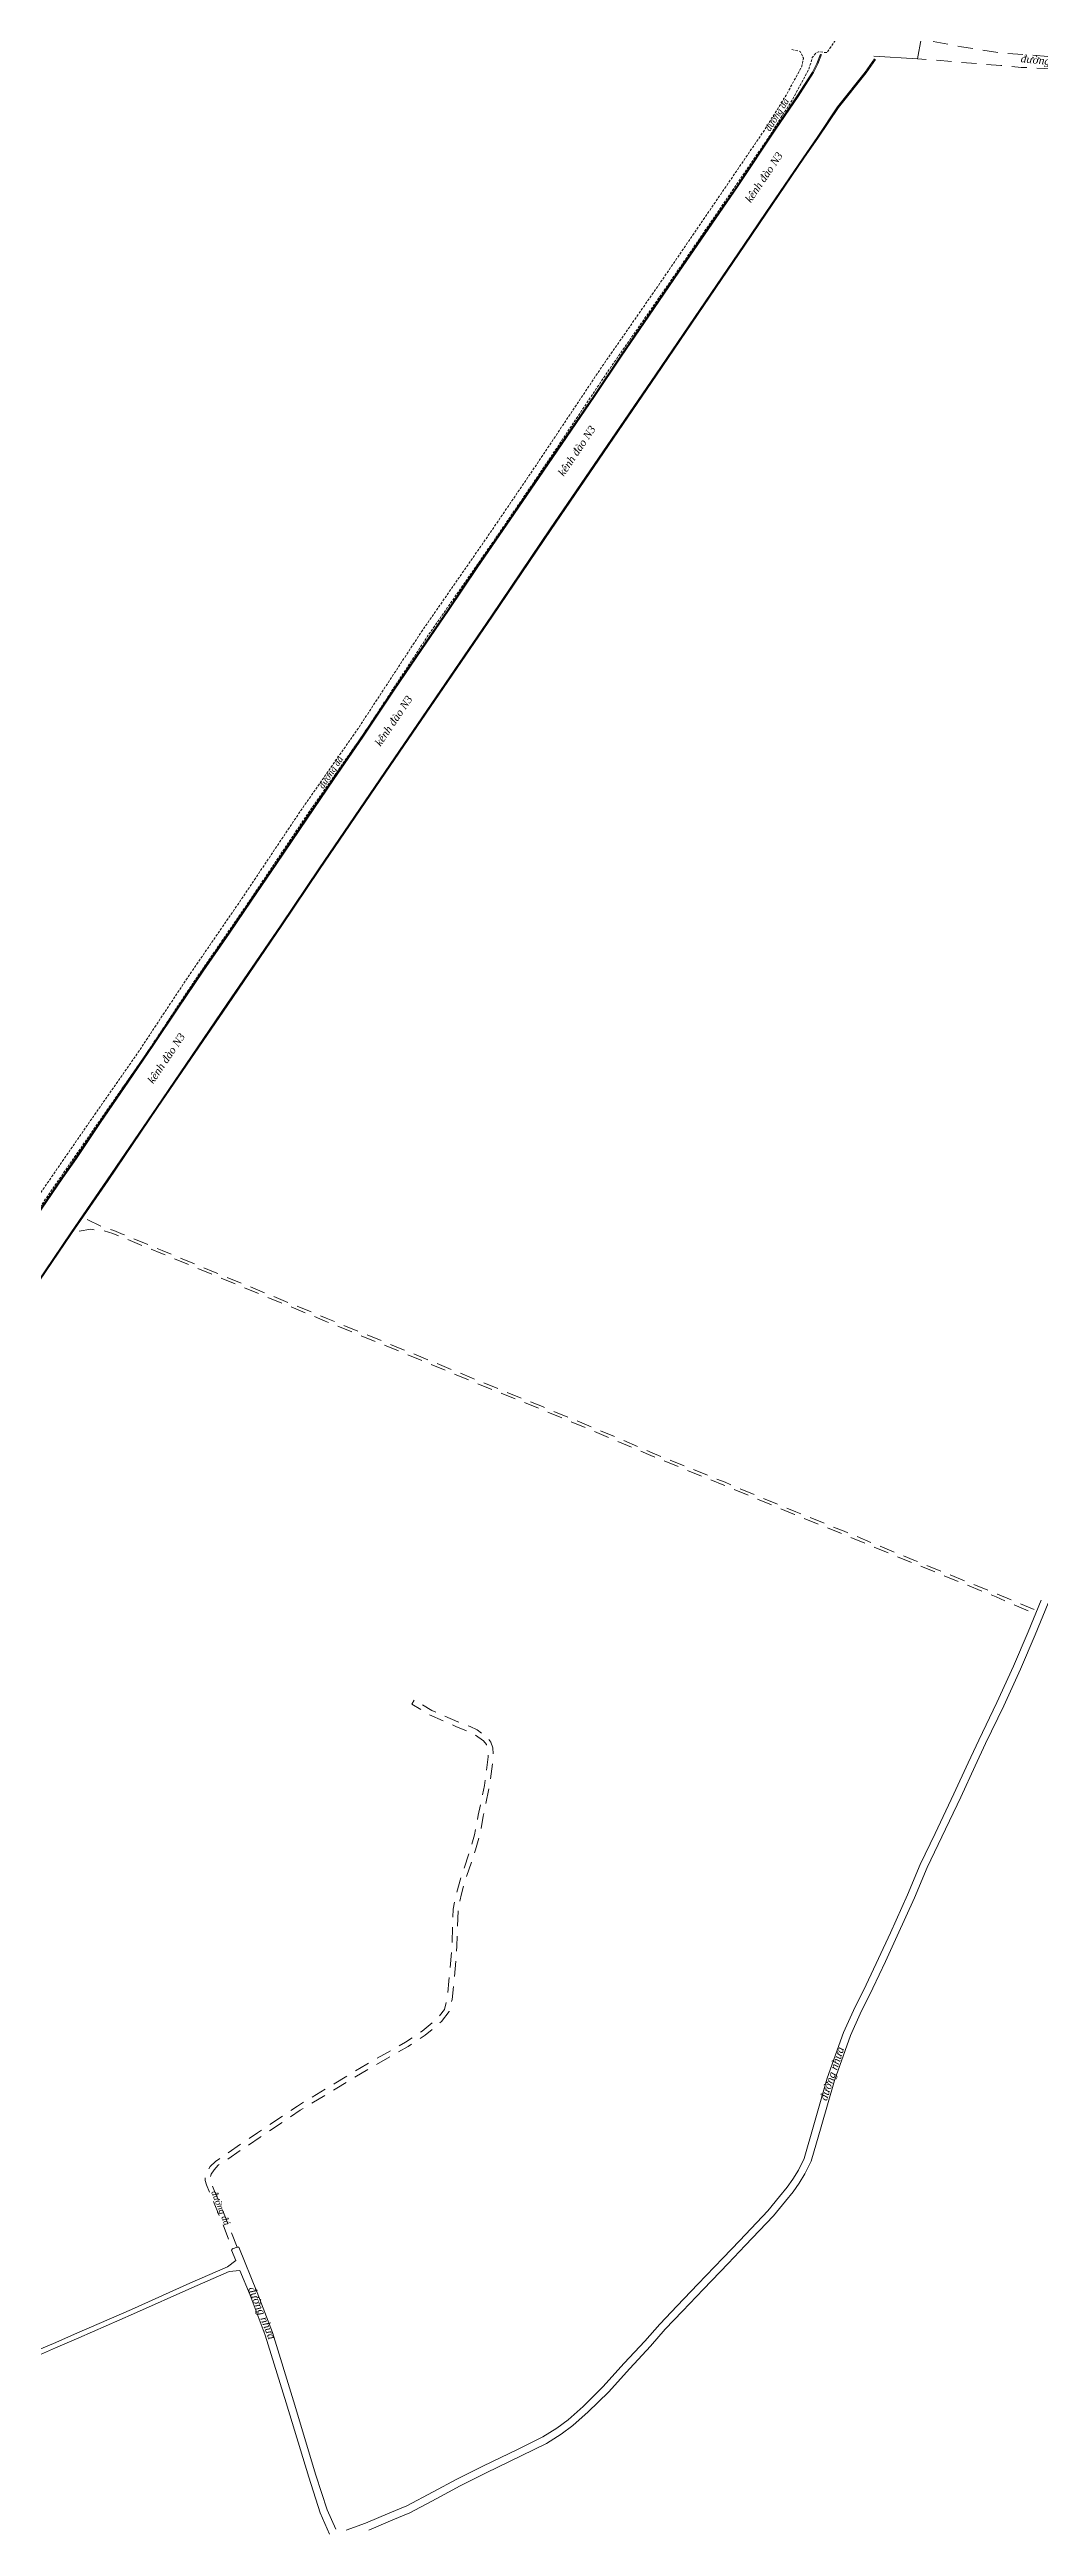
# Model space of a CAD drawing. Header units: metres. Extents: x 556238 to 587446, y 1177111 to 1219372.
# Drawn here: x 570911 to 571303, y 1210177 to 1211159 of the extents above; entities that cross this region are included whole.
import ezdxf

# ---------------------------------------------------------------- set-up
doc = ezdxf.new("R2010")
doc.units = ezdxf.units.M
doc.header["$MEASUREMENT"] = 0
doc.linetypes.add('Xr_Nen GT$0$HIDDEN', pattern=[0.375, 0.25, -0.125])
doc.linetypes.add('Xr_Nen GT$0$MON', pattern=[10, 6, -4])
for name, color, linetype, lineweight in [('Xr_Nen GT$0$DUONG NHUA', 38, 'Continuous', 0), ('Xr_Nen GT$0$DUONG_DA', 38, 'Xr_Nen GT$0$MON', 0), ('Xr_Nen GT$1$SONG_HO', 250, 'Continuous', 0)]:
    doc.layers.add(name, color=color, linetype=linetype, lineweight=lineweight)
doc.styles.add('Xr_Nen GT$0$ROMANS', font='romans.shx')
doc.linetypes.add('Xr_Nen GT$0$TAL_N_P', pattern='A,2,[130,ltypeshp.shx,S=1,R=0,X=0,Y=-1],4,[130,ltypeshp.shx,S=2,R=0,X=0,Y=-2],2', length=8)

msp = doc.modelspace()

# ---------------------------------------------------------------- linework, layer by layer
at = {"layer": 'Xr_Nen GT$0$DUONG NHUA', "flags": 128}
for points in [[(571243.442, 1211164.822), (571253.23683, 1211163.75044), (571256.31268, 1211163.22472), (571254.84975, 1211155.37517), (571237.609, 1211156.422)], [(571028.45194, 1210175.84595), (571036.09536, 1210178.61069), (571045.81509, 1210182.80213), (571052.45066, 1210185.51702), (571062.96738, 1210191.12364), (571072.3064, 1210196.09222), (571082.63622, 1210201.25644), (571096.56264, 1210208.03543), (571106.41551, 1210212.87848), (571112.00968, 1210216.37705), (571116.41764, 1210219.65971), (571122.34964, 1210224.95995), (571130.2006, 1210232.66467), (571138.64838, 1210242.04706), (571146.81064, 1210250.80812), (571152.73978, 1210257.55003), (571159.6036, 1210264.77945), (571167.86365, 1210273.42579), (571177.69567, 1210283.64113), (571184.45181, 1210290.72482), (571195.5336, 1210302.50293), (571200.27022, 1210308.1568), (571203.24744, 1210311.83209), (571205.51787, 1210315.03886), (571207.67693, 1210318.60954), (571209.92322, 1210323.24853), (571213.86334, 1210336.54639), (571219.10037, 1210355.05448), (571225.61276, 1210373.06767), (571229.49822, 1210381.82184), (571234.56327, 1210392.01984), (571239.44927, 1210402.48076), (571244.17035, 1210412.63953), (571250.91743, 1210427.73794), (571255.99166, 1210439.71039), (571261.8897, 1210452.03472), (571269.34821, 1210467.71873), (571274.98183, 1210480.04989), (571279.16418, 1210489.0098), (571286.39339, 1210503.86963), (571292.96362, 1210518.33785), (571298.73782, 1210531.95079), (571303.89858, 1210544.44997)], [(571306.66112, 1210543.27987), (571301.50526, 1210530.79257), (571295.71073, 1210517.1317), (571289.10849, 1210502.59298), (571281.87242, 1210487.71905), (571277.70545, 1210478.79209), (571272.06736, 1210466.45114), (571264.59737, 1210450.74301), (571258.7272, 1210438.47689), (571253.66825, 1210426.5405), (571246.90026, 1210411.39531), (571242.16862, 1210401.21381), (571237.26615, 1210390.71763), (571232.21394, 1210380.54549), (571228.39792, 1210371.94776), (571221.95796, 1210354.13491), (571216.74497, 1210335.71182), (571212.73005, 1210322.16148), (571210.31627, 1210317.17659), (571208.02896, 1210313.39381), (571205.63973, 1210310.01925), (571202.58576, 1210306.24921), (571197.77774, 1210300.51013), (571186.62975, 1210288.66166), (571179.86189, 1210281.56566), (571170.02901, 1210271.34944), (571161.77602, 1210262.71049), (571154.95477, 1210255.5259), (571149.03497, 1210248.79463), (571140.86077, 1210240.02074), (571132.36803, 1210230.58842), (571124.40083, 1210222.76962), (571118.31675, 1210217.3335), (571113.70375, 1210213.89814), (571107.87636, 1210210.25372), (571097.88085, 1210205.34056), (571083.96351, 1210198.56598), (571073.6819, 1210193.42587), (571064.37869, 1210188.47634), (571053.7276, 1210182.79808), (571046.97717, 1210180.03621), (571037.3903, 1210175.90206)], [(570901.80692, 1210245.31745), (570912.48634, 1210249.92785), (570921.6488, 1210253.95526), (570943.36439, 1210263.40711), (570966.45651, 1210273.72982), (570981.35431, 1210280.29401), (570984.7664, 1210282.71003), (570983.06386, 1210286.87812), (570983.40944, 1210287.36345), (570985.26895, 1210288.09982), (570985.84719, 1210287.99763), (570993.16332, 1210270.08664), (570999.2124, 1210254.17839), (571007.52839, 1210227.17776), (571016.45705, 1210197.73408), (571020.93106, 1210183.89427), (571024.35373, 1210176.23214)], [(571021.86162, 1210174.36546), (571018.12426, 1210182.82378), (571013.59409, 1210196.83732), (571004.65938, 1210226.30094), (570996.37383, 1210253.20272), (570990.37223, 1210268.98613), (570986.35506, 1210278.82075), (570982.13735, 1210278.4535), (570967.26783, 1210271.90176), (570944.1716, 1210261.57722), (570922.45029, 1210252.12288), (570913.2851, 1210248.09426), (570902.49982, 1210243.43817)]]:
    msp.add_lwpolyline(points, dxfattribs=at)
at = {"layer": 'Xr_Nen GT$0$DUONG_DA', "linetype": 'Xr_Nen GT$0$HIDDEN', "ltscale": 4, "flags": 128}
for points in [[(570051.52248, 1209476.69774), (570057.12914, 1209484.7804), (570065.21356, 1209495.87749), (570074.55584, 1209509.21784), (570082.98728, 1209520.75162), (570089.15665, 1209529.89523), (570096.21985, 1209539.71344), (570103.20571, 1209549.42415), (570110.56432, 1209559.20421), (570117.84728, 1209569.77171), (570124.83167, 1209579.90598), (570134.61854, 1209593.70058), (570143.55936, 1209605.85256), (570153.72445, 1209620.05091), (570162.17335, 1209632.14998), (570169.36351, 1209642.75274), (570177.21243, 1209653.55743), (570185.71759, 1209665.26549), (570193.92967, 1209677.09982), (570201.69824, 1209688.295), (570210.08106, 1209699.91459), (570219.91858, 1209713.91184), (570226.92705, 1209723.38253), (570236.12529, 1209736.35841), (570244.71344, 1209748.47366), (570251.60163, 1209757.83896), (570259.74073, 1209768.90502), (570265.6717, 1209777.78558), (570271.17906, 1209786.03185), (570277.69891, 1209795.27044), (570283.83685, 1209803.96787), (570289.75983, 1209812.3607), (570295.62435, 1209820.6707), (570302.4044, 1209830.27799), (570308.86217, 1209839.42862), (570316.34059, 1209850.02551), (570323.97745, 1209860.84689), (570326.05751, 1209863.73325), (570354.07775, 1209903.20048), (570380.0325, 1209939.37487), (570413.85437, 1209987.17931), (570453.83682, 1210042.57018), (570481.38628, 1210081.00741), (570513.1736, 1210125.29465), (570533.67883, 1210152.8683), (570543.58469, 1210166.88759), (570546.37495, 1210167.86217), (570547.84182, 1210167.90476), (570549.50506, 1210167.14537), (570554.92668, 1210174.76427), (570553.16952, 1210176.67094), (570553.20763, 1210179.05549), (570553.30278, 1210180.65241), (570555.41163, 1210184.80494), (570560.77895, 1210191.8213), (570570.87352, 1210206.27929), (570586.98743, 1210229.57257), (570604.09137, 1210255.2958), (570624.89072, 1210286.06078), (570647.30318, 1210319.09531), (570660.64011, 1210338.3978), (570687.08658, 1210377.06426), (570717.02407, 1210421.631), (570729.76361, 1210440.23836), (570747.25471, 1210465.09049), (570765.3476, 1210491.08658), (570782.34634, 1210516.67726), (570803.43752, 1210547.88125), (570819.94754, 1210571.68916), (570842.03517, 1210603.73553), (570865.47363, 1210638.92539), (570890.62548, 1210676.26255), (570909.55111, 1210703.83417), (570930.70338, 1210734.47087), (570947.98588, 1210759.16535), (570968.08926, 1210789.56185), (570990.05739, 1210821.54403), (571012.85945, 1210855.61835), (571035.86693, 1210888.57833), (571060.73431, 1210926.5285), (571087.4031, 1210964.95302), (571104.81185, 1210990.50856), (571131.97572, 1211031.15804), (571155.90336, 1211065.61804), (571196.03607, 1211124.407), (571205.43647, 1211139.40166), (571211.86803, 1211151.2871), (571213.1995, 1211155.83388), (571214.73243, 1211157.77272), (571215.62538, 1211158.18759), (571218.99544, 1211157.7919), (571224.80125, 1211166.3375), (571224.23543, 1211167.26701), (571224.09785, 1211169.3291), (571227.73296, 1211173.2672), (571231.13851, 1211177.29901), (571237.82338, 1211187.02476), (571247.93028, 1211200.96566), (571259.38314, 1211218.50765), (571286.55197, 1211255.19322), (571323.17295, 1211304.77393), (571372.02781, 1211376.9784), (571408.79457, 1211429.10388), (571449.9686, 1211489.55678), (571492.27765, 1211551.62445), (571560.25148, 1211652.30832), (571582.78861, 1211689.18653)], [(571205.09005, 1211159.03322), (571208.4265, 1211158.31071), (571209.70382, 1211155.57841), (571209.07828, 1211152.43527), (571202.84368, 1211140.91383), (571193.52536, 1211126.05009), (571153.43236, 1211067.3193), (571129.49625, 1211032.84711), (571102.32494, 1210992.1865), (571084.93108, 1210966.65281), (571058.24695, 1210928.20619), (571033.38178, 1210890.25939), (571010.38261, 1210857.31132), (570987.57425, 1210823.2276), (570965.60153, 1210791.23872), (570945.50539, 1210760.85317), (570928.24005, 1210736.1832), (570907.08004, 1210705.5353), (570888.14468, 1210677.94952), (570862.98113, 1210640.59497), (570839.55153, 1210605.41842), (570817.47986, 1210573.3952), (570800.96207, 1210549.57608), (570779.85409, 1210518.34723), (570762.86668, 1210492.77362), (570744.79688, 1210466.8107), (570727.29915, 1210441.94915), (570714.54116, 1210423.31485), (570684.60328, 1210378.74753), (570658.16792, 1210340.0973), (570644.82778, 1210320.79018), (570622.40678, 1210287.74306), (570601.5996, 1210256.96649), (570584.50455, 1210231.25663), (570568.41003, 1210207.99139), (570558.31499, 1210193.53272), (570551.4973, 1210183.66585), (570542.1392, 1210168.72416), (570531.3967, 1210153.76192), (570510.76767, 1210127.08752), (570478.94791, 1210082.75508), (570451.40138, 1210044.32194), (570411.41356, 1209988.92362), (570377.5892, 1209941.11568), (570351.63589, 1209904.94328), (570324.13124, 1209865.79568), (570319.51648, 1209859.88948), (570315.15297, 1209853.79186), (570309.83928, 1209846.36647), (570305.19561, 1209839.87736), (570300.02284, 1209832.23704), (570294.49355, 1209825.02788), (570289.8857, 1209819.02011), (570285.18533, 1209812.19484), (570278.94438, 1209803.45576), (570274.28199, 1209796.92711), (570268.99794, 1209788.94629), (570264.15717, 1209781.63498), (570257.62806, 1209772.35781), (570250.97267, 1209762.90121), (570243.70343, 1209752.88681), (570238.06403, 1209745.60536), (570231.87642, 1209736.22413), (570226.78289, 1209729.54251), (570220.99858, 1209721.49629), (570215.30494, 1209713.10031), (570210.23159, 1209706.12779), (570206.59796, 1209700.77777), (570202.37476, 1209694.55969), (570196.15956, 1209685.97878), (570190.08197, 1209677.58786), (570184.64281, 1209670.07838), (570178.29483, 1209661.31414), (570173.16411, 1209653.69385), (570167.01053, 1209645.34757), (570162.34557, 1209638.39055), (570157.31248, 1209631.63796), (570151.74878, 1209623.76377), (570146.14837, 1209615.83763), (570140.33284, 1209607.27346), (570134.68685, 1209599.86801), (570128.83526, 1209591.88815), (570122.97923, 1209583.90224), (570118.68907, 1209577.38825), (570113.20643, 1209569.67458), (570107.8715, 1209562.16872), (570102.20372, 1209554.19458), (570096.23173, 1209545.79243), (570089.48021, 1209536.29353), (570083.95228, 1209528.18269), (570078.56358, 1209520.27615), (570073.13354, 1209513.21493), (570068.5492, 1209506.66499), (570063.14513, 1209498.94384), (570058.79178, 1209492.72392), (570053.15453, 1209484.66961), (570048.19415, 1209478.1966)]]:
    msp.add_lwpolyline(points, dxfattribs=at)
at = {"layer": 'Xr_Nen GT$0$DUONG_DA', "flags": 128}
for points in [[(571655.55566, 1211158.49026), (571654.52031, 1211158.12238), (571649.08365, 1211157.39997), (571640.92637, 1211156.52089), (571631.31303, 1211155.27588), (571624.45407, 1211154.5477), (571609.13517, 1211153.84686), (571593.63873, 1211153.31035), (571579.13527, 1211152.73891), (571561.19259, 1211151.65843), (571547.35146, 1211150.85303), (571532.75799, 1211149.91575), (571517.92177, 1211149.47579), (571500.61959, 1211148.73455), (571488.48329, 1211148.06107), (571471.36095, 1211146.78668), (571450.49019, 1211145.73195), (571432.75979, 1211145.19215), (571420.12598, 1211145.51655), (571413.7635, 1211146.14374), (571391.05478, 1211148.26383), (571360.16694, 1211151.54644), (571336.82096, 1211154.4061), (571318.58821, 1211155.41024), (571287.97514, 1211157.705), (571272.38403, 1211160.07087), (571256.31268, 1211163.22472)], [(570922.63078, 1210690.68412), (570927.22816, 1210691.45376), (570932.42532, 1210690.90846), (570935.91891, 1210689.82128), (570939.5781, 1210688.32503), (570955.02375, 1210681.9959), (570975.45917, 1210673.50445), (570997.1328, 1210664.5832), (571020.12161, 1210655.08099), (571050.04613, 1210642.91006), (571077.65973, 1210631.46319), (571105.77186, 1210620.07546), (571126.57473, 1210611.50005), (571149.22851, 1210601.78891), (571178.16842, 1210590.07524), (571206.21439, 1210578.4022), (571225.35878, 1210570.68367), (571252.95539, 1210559.2613), (571286.12139, 1210545.73781), (571301.62144, 1210538.93481)], [(570925.82388, 1210695.33457), (570932.69304, 1210692.08191), (570936.32504, 1210690.95165), (570940.03228, 1210689.43576), (570955.48148, 1210683.10518), (570975.91778, 1210674.61336), (570997.59038, 1210665.69253), (571020.57686, 1210656.19129), (571050.50195, 1210644.02013), (571078.11477, 1210632.57358), (571106.2258, 1210621.18629), (571127.03982, 1210612.60629), (571149.69007, 1210602.89666), (571178.6241, 1210591.18537), (571206.66931, 1210579.51264), (571225.81261, 1210571.79456), (571253.4114, 1210560.37128), (571286.58927, 1210546.84295), (571302.20327, 1210540.34401)]]:
    msp.add_lwpolyline(points, dxfattribs=at)
msp.add_lwpolyline([(571311.72033, 1210892.43614), (571310.9929, 1210895.24485), (571311.50549, 1210901.08625), (571312.94859, 1210908.07481), (571316.66202, 1210927.89794), (571320.67891, 1210950.55932), (571321.79859, 1210960.91488), (571325.98602, 1210996.36675), (571326.64699, 1211019.42328), (571328.87141, 1211030.29441), (571326.69689, 1211065.17223), (571324.18551, 1211089.19257), (571320.84645, 1211116.80635), (571317.81236, 1211150.63851, 0.360028423), (571317.4535, 1211151.00082), (571295.93528, 1211151.97766), (571287.975, 1211152.705), (571254.84975, 1211155.37517)], format="xyb", dxfattribs=at)
msp.add_lwpolyline([(570985.26895, 1210288.09982), (570985.26895, 1210288.09982), (570980.09159, 1210301.174), (570976.29151, 1210310.19528), (570974.93927, 1210313.32155), (570974.60886, 1210314.7864), (570974.55779, 1210315.43922), (570974.99109, 1210316.9863), (570976.07167, 1210318.66268), (570977.68554, 1210320.56996), (570981.04289, 1210322.63458), (570994.38227, 1210331.64396), (571010.22261, 1210342.31301), (571024.69878, 1210351.04373), (571037.61881, 1210358.87099), (571053.06326, 1210367.58712), (571059.75639, 1210372.07567), (571066.2704, 1210377.51047), (571069.23125, 1210381.38791), (571070.43848, 1210386.15821), (571071.19798, 1210393.2649), (571072.37614, 1210407.34651), (571072.80684, 1210421.74827), (571074.16691, 1210428.04166), (571075.77889, 1210433.79496), (571079.76061, 1210445.5594), (571081.32611, 1210450.98014), (571082.79633, 1210458.83756), (571085.23382, 1210470.73789), (571086.7835, 1210482.34592), (571086.57343, 1210485.96172), (571085.82641, 1210488.16297), (571084.3647, 1210490.1843), (571080.31305, 1210493.08067), (571077.55442, 1210494.34366), (571072.66807, 1210496.28946), (571062.4108, 1210500.79511), (571055.4627, 1210505.00229), (571054.42678, 1210503.29148), (571061.48673, 1210499.01658), (571071.8957, 1210494.44429), (571076.76768, 1210492.5042), (571079.30604, 1210491.34206), (571082.93564, 1210488.74741), (571084.02928, 1210487.23505), (571084.5925, 1210485.57541), (571084.77577, 1210482.42093), (571083.26059, 1210471.07128), (571080.83358, 1210459.22217), (571079.37793, 1210451.44259), (571077.85167, 1210446.15776), (571073.8674, 1210434.38576), (571072.22479, 1210428.52313), (571070.81322, 1210421.99143), (571070.37864, 1210407.45986), (571069.20686, 1210393.45457), (571068.46485, 1210386.51158), (571067.39294, 1210382.27594), (571064.81694, 1210378.9025), (571058.55551, 1210373.67843), (571052.01325, 1210369.29106), (571036.60893, 1210360.59758), (571023.66417, 1210352.75534), (571009.14685, 1210343.9998), (570993.26394, 1210333.30207), (570979.92349, 1210324.29197), (570976.61257, 1210321.95384), (570974.54897, 1210319.99188), (570973.14658, 1210317.81626), (570972.53621, 1210315.63697), (570972.62618, 1210314.48684), (570973.02942, 1210312.69913), (570974.45208, 1210309.41007), (570978.24004, 1210300.41753), (570983.40944, 1210287.36345), (570983.40944, 1210287.36345)], close=True, dxfattribs=at)
at = {"layer": 'Xr_Nen GT$1$SONG_HO', "linetype": 'Xr_Nen GT$0$TAL_N_P', "ltscale": 0.5, "flags": 128}
for points in [[(570555.8437, 1210184.36767), (570559.76111, 1210189.13375), (570566.27614, 1210197.8048), (570571.7668, 1210205.92639), (570577.08014, 1210214.11437), (570582.80777, 1210222.46923), (570587.66789, 1210229.63693), (570593.84949, 1210238.71025), (570599.99601, 1210247.63598), (570607.80478, 1210259.3581), (570613.32313, 1210267.3719), (570620.0169, 1210276.90416), (570625.74717, 1210285.47152), (570632.23193, 1210294.92367), (570637.82805, 1210303.11248), (570643.52025, 1210311.5263), (570647.68094, 1210317.71421), (570653.99565, 1210327.01414), (570664.65807, 1210342.72332), (570673.64059, 1210355.71572), (570680.86279, 1210366.39945), (570700.52612, 1210395.13682), (570709.98142, 1210408.94187), (570716.10798, 1210417.84866), (570721.44167, 1210425.73615), (570726.26304, 1210432.94258), (570733.27842, 1210443.28399), (570739.34627, 1210452.35555), (570746.30654, 1210462.4704), (570752.92464, 1210472.30247), (570761.12832, 1210484.09686), (570767.63545, 1210493.45972), (570773.87795, 1210502.78691), (570781.78038, 1210514.52575), (570791.0645, 1210528.18063), (570797.189, 1210537.32864), (570809.7624, 1210555.44211), (570824.2463, 1210576.92648), (570837.02872, 1210595.15185), (570848.48726, 1210612.66086), (570861.0221, 1210630.8688), (570872.02766, 1210647.13072), (570883.24119, 1210663.69556), (570891.9196, 1210676.45725), (570901.44856, 1210690.33451), (570916.17774, 1210711.92718), (570921.50909, 1210719.58516), (570931.11557, 1210733.82486), (570942.27087, 1210750.16135), (570952.01078, 1210764.36592), (570961.80627, 1210779.06089), (570971.74904, 1210793.74699), (570982.18629, 1210808.7796), (570990.73244, 1210821.5425), (571000.71515, 1210836.10037), (571012.83602, 1210853.98804), (571023.74472, 1210870.05925), (571035.05216, 1210886.49227), (571047.53427, 1210905.1178), (571058.40503, 1210921.20659), (571069.05033, 1210936.75033), (571080.62037, 1210954.04961), (571092.00248, 1210970.59391), (571104.89879, 1210989.42678), (571126.90818, 1211021.55172), (571137.62904, 1211037.56843), (571148.48274, 1211053.35583), (571160.33816, 1211070.84528), (571170.43579, 1211085.59406), (571183.59728, 1211104.58046), (571198.78135, 1211127.53629), (571207.57516, 1211140.49315), (571213.69735, 1211149.93309), (571215.43748, 1211153.35385), (571216.80637, 1211157.09702)], [(571237.90299, 1211155.33376), (571234.22173, 1211150.09203), (571223.21054, 1211136.28771), (571215.1128, 1211124.18382), (571209.58701, 1211116.16567), (571194.76808, 1211094.40431), (571186.16027, 1211081.7321), (571151.06835, 1211030.14624), (571109.34989, 1210969.06175), (571086.06924, 1210934.66318), (571043.87274, 1210872.91168), (571017.59809, 1210834.27283), (571002.65767, 1210812.15059), (570981.16907, 1210780.67444), (570953.3457, 1210739.92158), (570933.7257, 1210711.03616), (570919.29006, 1210690.04569), (570898.92662, 1210660.00887), (570879.18524, 1210631.04291), (570857.62078, 1210599.15175), (570840.53768, 1210574.19102), (570816.61462, 1210539.09763), (570793.60129, 1210505.18331), (570780.5365, 1210486.03045), (570766.62409, 1210465.6578), (570751.72619, 1210443.65724), (570738.19141, 1210423.82595), (570732.17634, 1210415.03777), (570721.45833, 1210399.31012), (570708.5337, 1210380.27465), (570700.23558, 1210368.15946), (570688.63647, 1210351.13257), (570679.25706, 1210337.41801), (570669.86832, 1210323.50432), (570656.35607, 1210303.72791), (570644.79805, 1210286.79267), (570632.67915, 1210268.75614), (570622.08725, 1210253.39367), (570609.2012, 1210234.50517), (570597.19586, 1210216.85457), (570584.76516, 1210198.52706), (570574.62786, 1210182.88168), (570574.34218, 1210182.38267)]]:
    msp.add_lwpolyline(points, dxfattribs=at)
at = {"layer": 'Xr_Nen GT$1$SONG_HO', "flags": 128}
for points in [[(571238.23033, 1211155.10387), (571234.54205, 1211149.85215), (571223.53369, 1211136.05137), (571215.44373, 1211123.9591), (571209.91701, 1211115.9396), (571195.09883, 1211094.17936), (571186.49115, 1211081.50734), (571151.39887, 1211029.92096), (571109.68069, 1210968.83685), (571086.40001, 1210934.43824), (571044.20325, 1210872.68638), (571017.92922, 1210834.04843), (571002.98859, 1210811.92589), (570981.49943, 1210780.44891), (570953.67632, 1210739.69644), (570934.05594, 1210710.81046), (570919.6204, 1210689.82012), (570899.25743, 1210659.78401)], [(570901.11847, 1210690.56043), (570915.84837, 1210712.15416), (570921.17913, 1210719.8113), (570930.7846, 1210734.04949), (570941.94075, 1210750.38723), (570951.67941, 1210764.58997), (570961.47423, 1210779.28394), (570971.41913, 1210793.97319), (570981.8558, 1210809.00496), (570990.40131, 1210821.76689), (571000.38463, 1210836.32567), (571012.50488, 1210854.21242), (571023.41447, 1210870.28495), (571034.72124, 1210886.71699), (571047.20241, 1210905.34112), (571058.0743, 1210921.43158), (571068.71907, 1210936.97453), (571080.28934, 1210954.27416), (571091.67269, 1210970.82027), (571104.56875, 1210989.65278), (571126.57698, 1211021.77601), (571137.29802, 1211037.79299), (571148.15237, 1211053.58136), (571160.00758, 1211071.07049), (571170.10639, 1211085.82099), (571183.26606, 1211104.80477), (571198.44904, 1211127.75895), (571207.24184, 1211140.71431), (571213.35034, 1211150.13314), (571215.07006, 1211153.51379), (571216.4307, 1211157.2344)]]:
    msp.add_lwpolyline(points, dxfattribs=at)

# ---------------------------------------------------------------- texts
at = {"layer": 'Xr_Nen GT$0$DUONG NHUA', "char_height": 3, "attachment_point": 1, "style": 'Xr_Nen GT$0$ROMANS'}
for insert, width, rotation in [((571216.07118, 1210346.80926), 38.7418959, 71.55683797), ((570992.32784, 1210272.77428), 21.899152, 292.00435799)]:
    msp.add_mtext('{\\fTimes New Roman|b0|i1|c0|p18;đường nhựa}', dxfattribs=dict(at, insert=insert, width=width, rotation=rotation))
at = {"layer": 'Xr_Nen GT$0$DUONG_DA', "attachment_point": 1, "style": 'Xr_Nen GT$0$ROMANS'}
for insert, char_height, width, rotation in [((571296.00671, 1211157.00541), 3, 38.7418959, 354.4900246), ((571194.31339, 1211127.73962), 2.5, 21.899152, 57.91753354), ((571017.29611, 1210867.27358), 2.5, 21.899152, 56.07192817), ((570977.20964, 1210310.80251), 2.5, 21.899152, 292.00435799)]:
    msp.add_mtext('{\\fTimes New Roman|b0|i1|c0|p18;đường đá}', dxfattribs=dict(at, insert=insert, char_height=char_height, width=width, rotation=rotation))
at = {"layer": 'Xr_Nen GT$1$SONG_HO', "char_height": 3, "width": 34.1773503, "attachment_point": 1, "rotation": 56.00214877, "style": 'Xr_Nen GT$0$ROMANS'}
for insert in [(571186.38276, 1211099.77177), (571112.23529, 1210991.34093), (571039.61466, 1210884.34305), (570949.4993, 1210750.59913)]:
    msp.add_mtext('{\\fTimes New Roman|b0|i1|c0|p18;kênh đào N3}', dxfattribs=dict(at, insert=insert))

doc.saveas('drawing.dxf')
